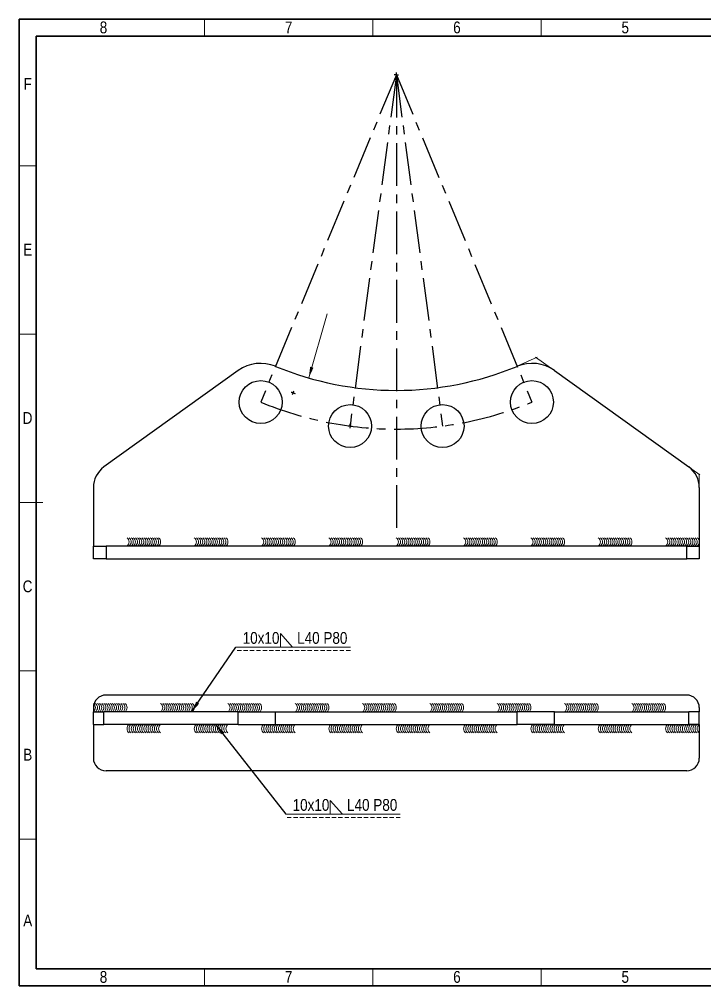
# Model space of a CAD drawing. Header units: millimetres. Extents: x 20 to 1660, y 20 to 1168.
# Drawn here: x 20 to 834, y 20 to 1168 of the extents above; entities that cross this region are included whole.
import ezdxf

# ---------------------------------------------------------------- set-up
doc = ezdxf.new("R2010")
doc.units = ezdxf.units.MM
doc.header["$LTSCALE"] = 4
doc.header["$PDSIZE"] = -1
doc.linetypes.add('CENTERX2', pattern=[20.32, 12.7, -2.54, 2.54, -2.54])
doc.linetypes.add('HIDDEN', pattern=[1.905, 1.27, -0.635])
doc.layers.get('0').update_dxf_attribs({"true_color": 0xffffff})
doc.layers.add('ASSI', color=3, linetype='CENTERX2', true_color=0x00ff00)
doc.layers.add('NOTE', color=7, linetype='Continuous', true_color=0xffffff)
doc.layers.add('QUOTE', color=7, linetype='Continuous', lineweight=5, true_color=0xffffff)
doc.styles.get("Standard").update_dxf_attribs({"font": ''})
doc.styles.add('textstyle10', font='')
doc.styles.add('textstyle11', font='')
doc.styles.add('textstyle19', font='')
doc.styles.add('textstyle20', font='')
doc.styles.add('textstyle21', font='')
doc.styles.add('textstyle22', font='')
doc.styles.add('textstyle24', font='')
doc.styles.add('textstyle26', font='')
doc.styles.add('textstyle28', font='')
doc.styles.add('textstyle30', font='')
doc.styles.add('textstyle32', font='')
doc.styles.add('textstyle34', font='')
doc.styles.add('textstyle35', font='')
doc.styles.add('textstyle36', font='')
doc.styles.add('textstyle39', font='')
doc.styles.add('textstyle40', font='')
doc.styles.add('textstyle7', font='')
doc.styles.add('textstyle9', font='')
doc.styles.get('Standard').set_extended_font_data('txt')
doc.styles.get('textstyle10').set_extended_font_data('ARIALN')
doc.styles.get('textstyle11').set_extended_font_data('ARIALN')
doc.styles.get('textstyle19').set_extended_font_data('ARIALN')
doc.styles.get('textstyle20').set_extended_font_data('ARIALN')
doc.styles.get('textstyle21').set_extended_font_data('ARIALN')
doc.styles.get('textstyle22').set_extended_font_data('ARIALN')
doc.styles.get('textstyle24').set_extended_font_data('ARIALN')
doc.styles.get('textstyle26').set_extended_font_data('ARIALN')
doc.styles.get('textstyle28').set_extended_font_data('ARIALN')
doc.styles.get('textstyle30').set_extended_font_data('ARIALN')
doc.styles.get('textstyle32').set_extended_font_data('ARIALN')
doc.styles.get('textstyle34').set_extended_font_data('ARIALN')
doc.styles.get('textstyle35').set_extended_font_data('ARIALN')
doc.styles.get('textstyle36').set_extended_font_data('ARIALN')
doc.styles.get('textstyle39').set_extended_font_data('ARIALN')
doc.styles.get('textstyle40').set_extended_font_data('ARIALN')
doc.styles.get('textstyle7').set_extended_font_data('ARIALN')
doc.styles.get('textstyle9').set_extended_font_data('ARIALN')
doc.dimstyles.get("Standard").update_dxf_attribs({"dimtxt": 14, "dimasz": 13.208, "dimexe": 4, "dimexo": 4, "dimgap": 6.096, "dimtad": 1, "dimtih": 1, "dimtxsty": 'Standard', "dimcen": 2.5, "dimadec": 0, "dimazin": 0, "dimtfac": 1, "dimtmove": 0, "dimatfit": 3, "dimfxl": 1, "dimarcsym": 0})

# ---------------------------------------------------------------- blocks, each defined once
blk = doc.blocks.new('SW_CENTERMARKSYMBOL_0')
at = {"layer": 'ASSI', "color": 0}
for p, q in [((0, 0), (-0.8, -2.4)), ((0, 0), (0.8, 2.4)), ((67.8, -39.5), (67.5, -42)), ((67.8, -39.5), (68.1, -37))]:
    blk.add_line(p, q, dxfattribs=at)
for radius, start, end in [(397.2, 251.6394, 252), (397.2, 252, 252.3606), (420.9, 262.158, 262.4983), (420.9, 262.4983, 262.8387)]:
    blk.add_arc((122.8, 377.8), radius, start, end, dxfattribs=at)
blk = doc.blocks.new('SW_CENTERMARKSYMBOL_1')
at = {"layer": 'ASSI', "color": 0}
for p, q in [((0, 0), (-0.8, -2.4)), ((0, 0), (0.8, 2.4)), ((67.8, -39.5), (67.5, -42)), ((67.8, -39.5), (68.1, -37))]:
    blk.add_line(p, q, dxfattribs=at)
for radius, start, end in [(397.2, 251.6394, 252), (397.2, 252, 252.3606), (420.9, 262.158, 262.4983), (420.9, 262.4983, 262.8387)]:
    blk.add_arc((122.8, 377.8), radius, start, end, dxfattribs=at)
blk = doc.blocks.new('SW_CENTERMARKSYMBOL_2')
at = {"layer": 'ASSI', "color": 0}
for q in [(-2.5, 0), (0, 2.5), (0, -2.5), (2.5, 0)]:
    blk.add_line((0, 0), q, dxfattribs=at)
blk = doc.blocks.new('SW_CENTERMARKSYMBOL_3')
at = {"layer": 'ASSI', "color": 0}
for q in [(-2.5, 0), (0, 2.5), (0, -2.5), (2.5, 0)]:
    blk.add_line((0, 0), q, dxfattribs=at)
blk = doc.blocks.new('SW_SYMBOL_WELD_FILL')
at = {"layer": 'QUOTE', "color": 0}
for p, q in [((400, 0), (400, 3600)), ((400, 3600), (3600, 0)), ((400, 0), (3600, 0))]:
    blk.add_line(p, q, dxfattribs=at)
blk = doc.blocks.new('SW_WELDSYMBOL_0')
at = {"layer": 'QUOTE', "color": 0}
blk.add_line((136.1, 0), (0, 0), dxfattribs=at)
at = {"layer": 'QUOTE', "color": 0, "linetype": 'HIDDEN'}
blk.add_line((136.1, -4), (0, -4), dxfattribs=at)
at = {"layer": 'QUOTE', "color": 0, "xscale": 0.0045117370892019, "yscale": 0.0045117370892019}
blk.add_blockref('SW_SYMBOL_WELD_FILL', (51.1, 0), dxfattribs=at)
at = {"layer": 'QUOTE', "color": 0, "char_height": 14, "attachment_point": 1}
for s, insert, style in [('10x10', (8.1, 18), 'textstyle39'), ('L40 P80', (72.8, 18), 'textstyle40')]:
    blk.add_mtext(s, dxfattribs=dict(at, insert=insert, style=style))
blk = doc.blocks.new('SW_WELDSYMBOL_1')
at = {"layer": 'QUOTE', "color": 0}
blk.add_line((136.1, 0), (0, 0), dxfattribs=at)
at = {"layer": 'QUOTE', "color": 0, "linetype": 'HIDDEN'}
blk.add_line((136.1, -4), (0, -4), dxfattribs=at)
at = {"layer": 'QUOTE', "color": 0, "xscale": 0.0045117370892019, "yscale": 0.0045117370892019}
blk.add_blockref('SW_SYMBOL_WELD_FILL', (51.1, 0), dxfattribs=at)
at = {"layer": 'QUOTE', "color": 0, "char_height": 14, "attachment_point": 1}
for s, insert, style in [('10x10', (8.1, 18), 'textstyle35'), ('L40 P80', (72.8, 18), 'textstyle36')]:
    blk.add_mtext(s, dxfattribs=dict(at, insert=insert, style=style))

msp = doc.modelspace()

# ---------------------------------------------------------------- linework, layer by layer
at = {"color": 7, "linetype": 'Continuous', "lineweight": 35, "true_color": 0xffffff}
for p, q in [((20, 20), (20, 1168)), ((20, 1168), (1660, 1168)), ((40, 40), (40, 1148)), ((40, 1148), (1640, 1148)), ((1640, 40), (40, 40)), ((1660, 20), (20, 20))]:
    msp.add_line(p, q, dxfattribs=at)
at = {"color": 7, "linetype": 'Continuous', "lineweight": 18, "true_color": 0xffffff}
for p, q in [((240, 1148), (240, 1168)), ((440, 1148), (440, 1168)), ((640, 1148), (640, 1168)), ((40, 994), (20, 994)), ((40, 794), (20, 794)), ((20, 594), (48, 594)), ((40, 594), (20, 594)), ((40, 394), (20, 394)), ((40, 194), (20, 194)), ((240, 40), (240, 20)), ((440, 40), (440, 20)), ((640, 40), (640, 20))]:
    msp.add_line(p, q, dxfattribs=at)
at = {"color": 7, "linetype": 'Continuous', "lineweight": 0, "true_color": 0xffffff}
for p, q in [((612.4, 756.2), (635.2, 766.6)), ((655.1, 751.2), (633.5, 766.7)), ((816.3, 635.6), (828.8, 626.7)), ((828, 612.8), (828, 628.2))]:
    msp.add_line(p, q, dxfattribs=at)
at = {"color": 7, "linetype": 'Continuous', "lineweight": 25, "true_color": 0xffffff}
for p, q in [((280, 750.7), (120.5, 636.2)), ((655.9, 750.7), (815.4, 636.2)), ((108, 611.8), (108, 542.2)), ((828, 611.8), (828, 542.2)), ((108, 527.2), (108, 542.2)), ((108, 542.2), (123, 542.2)), ((123, 542.2), (123, 527.2)), ((813, 542.2), (123, 542.2)), ((813, 527.2), (813, 542.2)), ((813, 542.2), (828, 542.2)), ((828, 542.2), (828, 527.2)), ((123, 527.2), (108, 527.2)), ((123, 527.2), (813, 527.2)), ((828, 527.2), (813, 527.2)), ((813, 365.3), (123, 365.3)), ((108, 350.3), (108, 345.3)), ((108, 330.3), (108, 345.3)), ((108, 345.3), (120.5, 345.3)), ((120.5, 330.3), (120.5, 345.3)), ((280, 345.3), (120.5, 345.3)), ((280, 330.3), (280, 345.3)), ((280, 345.3), (324.4, 345.3)), ((324.4, 330.3), (324.4, 345.3)), ((324.4, 345.3), (611.5, 345.3)), ((611.5, 330.3), (611.5, 345.3)), ((655.9, 345.3), (611.5, 345.3)), ((655.9, 330.3), (655.9, 345.3)), ((655.9, 345.3), (815.4, 345.3)), ((815.4, 330.3), (815.4, 345.3)), ((828, 345.3), (815.4, 345.3)), ((828, 350.3), (828, 345.3)), ((828, 330.3), (828, 345.3)), ((108, 330.3), (120.5, 330.3)), ((108, 330.3), (108, 290.3)), ((280, 330.3), (120.5, 330.3)), ((280, 330.3), (324.4, 330.3)), ((324.4, 330.3), (611.5, 330.3)), ((655.9, 330.3), (611.5, 330.3)), ((655.9, 330.3), (815.4, 330.3)), ((828, 330.3), (815.4, 330.3)), ((828, 330.3), (828, 290.3)), ((813, 275.3), (123, 275.3))]:
    msp.add_line(p, q, dxfattribs=at)
for centre in [(306.8, 713.3), (629.1, 713.3), (413, 684.8), (522.9, 684.8)]:
    msp.add_circle(centre, 25.5, dxfattribs=at)
for centre, radius, start, end in [((306.8, 713.3), 46, 67.5, 125.6503), ((629.1, 713.3), 46, 54.3497, 112.5), ((468, 1102.2), 375, 247.5, 292.5), ((138, 611.8), 30, 125.6503, 180), ((798, 611.8), 30, 0, 54.3497), ((123, 350.3), 15, 90, 180), ((813, 350.3), 15, 0, 90), ((123, 290.3), 15, 180, 270), ((813, 290.3), 15, 270, 0)]:
    msp.add_arc(centre, radius, start, end, dxfattribs=at)
at = {"color": 7, "linetype": 'Continuous', "lineweight": 0, "true_color": 0xffffff}
for centre, start, end in [((144.2, 547.2), 306.8699, 53.1301), ((146.7, 547.2), 306.8699, 53.1301), ((149.2, 547.2), 306.8699, 53.1301), ((151.7, 547.2), 306.8699, 53.1301), ((154.2, 547.2), 306.8699, 53.1301), ((156.7, 547.2), 306.8699, 53.1301), ((159.2, 547.2), 306.8699, 53.1301), ((161.7, 547.2), 306.8699, 53.1301), ((164.2, 547.2), 306.8699, 53.1301), ((166.7, 547.2), 306.8699, 53.1301), ((169.2, 547.2), 306.8699, 53.1301), ((171.7, 547.2), 306.8699, 53.1301), ((174.2, 547.2), 306.8699, 53.1301), ((176.7, 547.2), 306.8699, 53.1301), ((179.2, 547.2), 306.8699, 53.1301), ((181.7, 547.2), 306.8699, 53.1301), ((224.2, 547.2), 306.8699, 53.1301), ((226.7, 547.2), 306.8699, 53.1301), ((229.2, 547.2), 306.8699, 53.1301), ((231.7, 547.2), 306.8699, 53.1301), ((234.2, 547.2), 306.8699, 53.1301), ((236.7, 547.2), 306.8699, 53.1301), ((239.2, 547.2), 306.8699, 53.1301), ((241.7, 547.2), 306.8699, 53.1301), ((244.2, 547.2), 306.8699, 53.1301), ((246.7, 547.2), 306.8699, 53.1301), ((249.2, 547.2), 306.8699, 53.1301), ((251.7, 547.2), 306.8699, 53.1301), ((254.2, 547.2), 306.8699, 53.1301), ((256.7, 547.2), 306.8699, 53.1301), ((259.2, 547.2), 306.8699, 53.1301), ((261.7, 547.2), 306.8699, 53.1301), ((304.2, 547.2), 306.8699, 53.1301), ((306.7, 547.2), 306.8699, 53.1301), ((309.2, 547.2), 306.8699, 53.1301), ((311.7, 547.2), 306.8699, 53.1301), ((314.2, 547.2), 306.8699, 53.1301), ((316.7, 547.2), 306.8699, 53.1301), ((319.2, 547.2), 306.8699, 53.1301), ((321.7, 547.2), 306.8699, 53.1301), ((324.2, 547.2), 306.8699, 53.1301), ((326.7, 547.2), 306.8699, 53.1301), ((329.2, 547.2), 306.8699, 53.1301), ((331.7, 547.2), 306.8699, 53.1301), ((334.2, 547.2), 306.8699, 53.1301), ((336.7, 547.2), 306.8699, 53.1301), ((339.2, 547.2), 306.8699, 53.1301), ((341.7, 547.2), 306.8699, 53.1301), ((384.2, 547.2), 306.8699, 53.1301), ((386.7, 547.2), 306.8699, 53.1301), ((389.2, 547.2), 306.8699, 53.1301), ((391.7, 547.2), 306.8699, 53.1301), ((394.2, 547.2), 306.8699, 53.1301), ((396.7, 547.2), 306.8699, 53.1301), ((399.2, 547.2), 306.8699, 53.1301), ((401.7, 547.2), 306.8699, 53.1301), ((404.2, 547.2), 306.8699, 53.1301), ((406.7, 547.2), 306.8699, 53.1301), ((409.2, 547.2), 306.8699, 53.1301), ((411.7, 547.2), 306.8699, 53.1301), ((414.2, 547.2), 306.8699, 53.1301), ((416.7, 547.2), 306.8699, 53.1301), ((419.2, 547.2), 306.8699, 53.1301), ((421.7, 547.2), 306.8699, 53.1301), ((464.2, 547.2), 306.8699, 53.1301), ((466.7, 547.2), 306.8699, 53.1301), ((469.2, 547.2), 306.8699, 53.1301), ((471.7, 547.2), 306.8699, 53.1301), ((474.2, 547.2), 306.8699, 53.1301), ((476.7, 547.2), 306.8699, 53.1301), ((479.2, 547.2), 306.8699, 53.1301), ((481.7, 547.2), 306.8699, 53.1301), ((484.2, 547.2), 306.8699, 53.1301), ((486.7, 547.2), 306.8699, 53.1301), ((489.2, 547.2), 306.8699, 53.1301), ((491.7, 547.2), 306.8699, 53.1301), ((494.2, 547.2), 306.8699, 53.1301), ((496.7, 547.2), 306.8699, 53.1301), ((499.2, 547.2), 306.8699, 53.1301), ((501.7, 547.2), 306.8699, 53.1301), ((544.2, 547.2), 306.8699, 53.1301), ((546.7, 547.2), 306.8699, 53.1301), ((549.2, 547.2), 306.8699, 53.1301), ((551.7, 547.2), 306.8699, 53.1301), ((554.2, 547.2), 306.8699, 53.1301), ((556.7, 547.2), 306.8699, 53.1301), ((559.2, 547.2), 306.8699, 53.1301), ((561.7, 547.2), 306.8699, 53.1301), ((564.2, 547.2), 306.8699, 53.1301), ((566.7, 547.2), 306.8699, 53.1301), ((569.2, 547.2), 306.8699, 53.1301), ((571.7, 547.2), 306.8699, 53.1301), ((574.2, 547.2), 306.8699, 53.1301), ((576.7, 547.2), 306.8699, 53.1301), ((579.2, 547.2), 306.8699, 53.1301), ((581.7, 547.2), 306.8699, 53.1301), ((624.2, 547.2), 306.8699, 53.1301), ((626.7, 547.2), 306.8699, 53.1301), ((629.2, 547.2), 306.8699, 53.1301), ((631.7, 547.2), 306.8699, 53.1301), ((634.2, 547.2), 306.8699, 53.1301), ((636.7, 547.2), 306.8699, 53.1301), ((639.2, 547.2), 306.8699, 53.1301), ((641.7, 547.2), 306.8699, 53.1301), ((644.2, 547.2), 306.8699, 53.1301), ((646.7, 547.2), 306.8699, 53.1301), ((649.2, 547.2), 306.8699, 53.1301), ((651.7, 547.2), 306.8699, 53.1301), ((654.2, 547.2), 306.8699, 53.1301), ((656.7, 547.2), 306.8699, 53.1301), ((659.2, 547.2), 306.8699, 53.1301), ((661.7, 547.2), 306.8699, 53.1301), ((704.2, 547.2), 306.8699, 53.1301), ((706.7, 547.2), 306.8699, 53.1301), ((709.2, 547.2), 306.8699, 53.1301), ((711.7, 547.2), 306.8699, 53.1301), ((714.2, 547.2), 306.8699, 53.1301), ((716.7, 547.2), 306.8699, 53.1301), ((719.2, 547.2), 306.8699, 53.1301), ((721.7, 547.2), 306.8699, 53.1301), ((724.2, 547.2), 306.8699, 53.1301), ((726.7, 547.2), 306.8699, 53.1301), ((729.2, 547.2), 306.8699, 53.1301), ((731.7, 547.2), 306.8699, 53.1301), ((734.2, 547.2), 306.8699, 53.1301), ((736.7, 547.2), 306.8699, 53.1301), ((739.2, 547.2), 306.8699, 53.1301), ((741.7, 547.2), 306.8699, 53.1301), ((784.2, 547.2), 306.8699, 53.1301), ((786.7, 547.2), 306.8699, 53.1301), ((789.2, 547.2), 306.8699, 53.1301), ((791.7, 547.2), 306.8699, 53.1301), ((794.2, 547.2), 306.8699, 53.1301), ((796.7, 547.2), 306.8699, 53.1301), ((799.2, 547.2), 306.8699, 53.1301), ((801.7, 547.2), 306.8699, 53.1301), ((804.2, 547.2), 306.8699, 53.1301), ((806.7, 547.2), 306.8699, 53.1301), ((809.2, 547.2), 306.8699, 53.1301), ((811.7, 547.2), 306.8699, 53.1301), ((814.2, 547.2), 306.8699, 53.1301), ((816.7, 547.2), 306.8699, 53.1301), ((819.2, 547.2), 306.8699, 53.1301), ((821.7, 547.2), 306.8699, 53.1301), ((104.2, 350.3), 306.8699, 53.1301), ((106.7, 350.3), 306.8699, 53.1301), ((109.2, 350.3), 306.8699, 53.1301), ((111.7, 350.3), 306.8699, 53.1301), ((114.2, 350.3), 306.8699, 53.1301), ((116.7, 350.3), 306.8699, 53.1301), ((119.2, 350.3), 306.8699, 53.1301), ((121.7, 350.3), 306.8699, 53.1301), ((124.2, 350.3), 306.8699, 53.1301), ((126.7, 350.3), 306.8699, 53.1301), ((129.2, 350.3), 306.8699, 53.1301), ((131.7, 350.3), 306.8699, 53.1301), ((134.2, 350.3), 306.8699, 53.1301), ((136.7, 350.3), 306.8699, 53.1301), ((139.2, 350.3), 306.8699, 53.1301), ((141.7, 350.3), 306.8699, 53.1301), ((184.2, 350.3), 306.8699, 53.1301), ((186.7, 350.3), 306.8699, 53.1301), ((189.2, 350.3), 306.8699, 53.1301), ((191.7, 350.3), 306.8699, 53.1301), ((194.2, 350.3), 306.8699, 53.1301), ((196.7, 350.3), 306.8699, 53.1301), ((199.2, 350.3), 306.8699, 53.1301), ((201.7, 350.3), 306.8699, 53.1301), ((204.2, 350.3), 306.8699, 53.1301), ((206.7, 350.3), 306.8699, 53.1301), ((209.2, 350.3), 306.8699, 53.1301), ((211.7, 350.3), 306.8699, 53.1301), ((214.2, 350.3), 306.8699, 53.1301), ((216.7, 350.3), 306.8699, 53.1301), ((219.2, 350.3), 306.8699, 53.1301), ((221.7, 350.3), 306.8699, 53.1301), ((264.2, 350.3), 306.8699, 53.1301), ((266.7, 350.3), 306.8699, 53.1301), ((269.2, 350.3), 306.8699, 53.1301), ((271.7, 350.3), 306.8699, 53.1301), ((274.2, 350.3), 306.8699, 53.1301), ((276.7, 350.3), 306.8699, 53.1301), ((279.2, 350.3), 306.8699, 53.1301), ((281.7, 350.3), 306.8699, 53.1301), ((284.2, 350.3), 306.8699, 53.1301), ((286.7, 350.3), 306.8699, 53.1301), ((289.2, 350.3), 306.8699, 53.1301), ((291.7, 350.3), 306.8699, 53.1301), ((294.2, 350.3), 306.8699, 53.1301), ((296.7, 350.3), 306.8699, 53.1301), ((299.2, 350.3), 306.8699, 53.1301), ((301.7, 350.3), 306.8699, 53.1301), ((344.2, 350.3), 306.8699, 53.1301), ((346.7, 350.3), 306.8699, 53.1301), ((349.2, 350.3), 306.8699, 53.1301), ((351.7, 350.3), 306.8699, 53.1301), ((354.2, 350.3), 306.8699, 53.1301), ((356.7, 350.3), 306.8699, 53.1301), ((359.2, 350.3), 306.8699, 53.1301), ((361.7, 350.3), 306.8699, 53.1301), ((364.2, 350.3), 306.8699, 53.1301), ((366.7, 350.3), 306.8699, 53.1301), ((369.2, 350.3), 306.8699, 53.1301), ((371.7, 350.3), 306.8699, 53.1301), ((374.2, 350.3), 306.8699, 53.1301), ((376.7, 350.3), 306.8699, 53.1301), ((379.2, 350.3), 306.8699, 53.1301), ((381.7, 350.3), 306.8699, 53.1301), ((424.2, 350.3), 306.8699, 53.1301), ((426.7, 350.3), 306.8699, 53.1301), ((429.2, 350.3), 306.8699, 53.1301), ((431.7, 350.3), 306.8699, 53.1301), ((434.2, 350.3), 306.8699, 53.1301), ((436.7, 350.3), 306.8699, 53.1301), ((439.2, 350.3), 306.8699, 53.1301), ((441.7, 350.3), 306.8699, 53.1301), ((444.2, 350.3), 306.8699, 53.1301), ((446.7, 350.3), 306.8699, 53.1301), ((449.2, 350.3), 306.8699, 53.1301), ((451.7, 350.3), 306.8699, 53.1301), ((454.2, 350.3), 306.8699, 53.1301), ((456.7, 350.3), 306.8699, 53.1301), ((459.2, 350.3), 306.8699, 53.1301), ((461.7, 350.3), 306.8699, 53.1301), ((504.2, 350.3), 306.8699, 53.1301), ((506.7, 350.3), 306.8699, 53.1301), ((509.2, 350.3), 306.8699, 53.1301), ((511.7, 350.3), 306.8699, 53.1301), ((514.2, 350.3), 306.8699, 53.1301), ((516.7, 350.3), 306.8699, 53.1301), ((519.2, 350.3), 306.8699, 53.1301), ((521.7, 350.3), 306.8699, 53.1301), ((524.2, 350.3), 306.8699, 53.1301), ((526.7, 350.3), 306.8699, 53.1301), ((529.2, 350.3), 306.8699, 53.1301), ((531.7, 350.3), 306.8699, 53.1301), ((534.2, 350.3), 306.8699, 53.1301), ((536.7, 350.3), 306.8699, 53.1301), ((539.2, 350.3), 306.8699, 53.1301), ((541.7, 350.3), 306.8699, 53.1301), ((584.2, 350.3), 306.8699, 53.1301), ((586.7, 350.3), 306.8699, 53.1301), ((589.2, 350.3), 306.8699, 53.1301), ((591.7, 350.3), 306.8699, 53.1301), ((594.2, 350.3), 306.8699, 53.1301), ((596.7, 350.3), 306.8699, 53.1301), ((599.2, 350.3), 306.8699, 53.1301), ((601.7, 350.3), 306.8699, 53.1301), ((604.2, 350.3), 306.8699, 53.1301), ((606.7, 350.3), 306.8699, 53.1301), ((609.2, 350.3), 306.8699, 53.1301), ((611.7, 350.3), 306.8699, 53.1301), ((614.2, 350.3), 306.8699, 53.1301), ((616.7, 350.3), 306.8699, 53.1301), ((619.2, 350.3), 306.8699, 53.1301), ((621.7, 350.3), 306.8699, 53.1301), ((664.2, 350.3), 306.8699, 53.1301), ((666.7, 350.3), 306.8699, 53.1301), ((669.2, 350.3), 306.8699, 53.1301), ((671.7, 350.3), 306.8699, 53.1301), ((674.2, 350.3), 306.8699, 53.1301), ((676.7, 350.3), 306.8699, 53.1301), ((679.2, 350.3), 306.8699, 53.1301), ((681.7, 350.3), 306.8699, 53.1301), ((684.2, 350.3), 306.8699, 53.1301), ((686.7, 350.3), 306.8699, 53.1301), ((689.2, 350.3), 306.8699, 53.1301), ((691.7, 350.3), 306.8699, 53.1301), ((694.2, 350.3), 306.8699, 53.1301), ((696.7, 350.3), 306.8699, 53.1301), ((699.2, 350.3), 306.8699, 53.1301), ((701.7, 350.3), 306.8699, 53.1301), ((744.2, 350.3), 306.8699, 53.1301), ((746.7, 350.3), 306.8699, 53.1301), ((749.2, 350.3), 306.8699, 53.1301), ((751.7, 350.3), 306.8699, 53.1301), ((754.2, 350.3), 306.8699, 53.1301), ((756.7, 350.3), 306.8699, 53.1301), ((759.2, 350.3), 306.8699, 53.1301), ((761.7, 350.3), 306.8699, 53.1301), ((764.2, 350.3), 306.8699, 53.1301), ((766.7, 350.3), 306.8699, 53.1301), ((769.2, 350.3), 306.8699, 53.1301), ((771.7, 350.3), 306.8699, 53.1301), ((774.2, 350.3), 306.8699, 53.1301), ((776.7, 350.3), 306.8699, 53.1301), ((779.2, 350.3), 306.8699, 53.1301), ((781.7, 350.3), 306.8699, 53.1301), ((154.2, 325.3), 126.8699, 233.1301), ((156.7, 325.3), 126.8699, 233.1301), ((159.2, 325.3), 126.8699, 233.1301), ((161.7, 325.3), 126.8699, 233.1301), ((164.2, 325.3), 126.8699, 233.1301), ((166.7, 325.3), 126.8699, 233.1301), ((169.2, 325.3), 126.8699, 233.1301), ((171.7, 325.3), 126.8699, 233.1301), ((174.2, 325.3), 126.8699, 233.1301), ((176.7, 325.3), 126.8699, 233.1301), ((179.2, 325.3), 126.8699, 233.1301), ((181.7, 325.3), 126.8699, 233.1301), ((184.2, 325.3), 126.8699, 233.1301), ((186.7, 325.3), 126.8699, 233.1301), ((189.2, 325.3), 126.8699, 233.1301), ((191.7, 325.3), 126.8699, 233.1301), ((234.2, 325.3), 126.8699, 233.1301), ((236.7, 325.3), 126.8699, 233.1301), ((239.2, 325.3), 126.8699, 233.1301), ((241.7, 325.3), 126.8699, 233.1301), ((244.2, 325.3), 126.8699, 233.1301), ((246.7, 325.3), 126.8699, 233.1301), ((249.2, 325.3), 126.8699, 233.1301), ((251.7, 325.3), 126.8699, 233.1301), ((254.2, 325.3), 126.8699, 233.1301), ((256.7, 325.3), 126.8699, 233.1301), ((259.2, 325.3), 126.8699, 233.1301), ((261.7, 325.3), 126.8699, 233.1301), ((264.2, 325.3), 126.8699, 233.1301), ((266.7, 325.3), 126.8699, 233.1301), ((269.2, 325.3), 126.8699, 233.1301), ((271.7, 325.3), 126.8699, 233.1301), ((314.2, 325.3), 126.8699, 233.1301), ((316.7, 325.3), 126.8699, 233.1301), ((319.2, 325.3), 126.8699, 233.1301), ((321.7, 325.3), 126.8699, 233.1301), ((324.2, 325.3), 126.8699, 233.1301), ((326.7, 325.3), 126.8699, 233.1301), ((329.2, 325.3), 126.8699, 233.1301), ((331.7, 325.3), 126.8699, 233.1301), ((334.2, 325.3), 126.8699, 233.1301), ((336.7, 325.3), 126.8699, 233.1301), ((339.2, 325.3), 126.8699, 233.1301), ((341.7, 325.3), 126.8699, 233.1301), ((344.2, 325.3), 126.8699, 233.1301), ((346.7, 325.3), 126.8699, 233.1301), ((349.2, 325.3), 126.8699, 233.1301), ((351.7, 325.3), 126.8699, 233.1301), ((394.2, 325.3), 126.8699, 233.1301), ((396.7, 325.3), 126.8699, 233.1301), ((399.2, 325.3), 126.8699, 233.1301), ((401.7, 325.3), 126.8699, 233.1301), ((404.2, 325.3), 126.8699, 233.1301), ((406.7, 325.3), 126.8699, 233.1301), ((409.2, 325.3), 126.8699, 233.1301), ((411.7, 325.3), 126.8699, 233.1301), ((414.2, 325.3), 126.8699, 233.1301), ((416.7, 325.3), 126.8699, 233.1301), ((419.2, 325.3), 126.8699, 233.1301), ((421.7, 325.3), 126.8699, 233.1301), ((424.2, 325.3), 126.8699, 233.1301), ((426.7, 325.3), 126.8699, 233.1301), ((429.2, 325.3), 126.8699, 233.1301), ((431.7, 325.3), 126.8699, 233.1301), ((474.2, 325.3), 126.8699, 233.1301), ((476.7, 325.3), 126.8699, 233.1301), ((479.2, 325.3), 126.8699, 233.1301), ((481.7, 325.3), 126.8699, 233.1301), ((484.2, 325.3), 126.8699, 233.1301), ((486.7, 325.3), 126.8699, 233.1301), ((489.2, 325.3), 126.8699, 233.1301), ((491.7, 325.3), 126.8699, 233.1301), ((494.2, 325.3), 126.8699, 233.1301), ((496.7, 325.3), 126.8699, 233.1301), ((499.2, 325.3), 126.8699, 233.1301), ((501.7, 325.3), 126.8699, 233.1301), ((504.2, 325.3), 126.8699, 233.1301), ((506.7, 325.3), 126.8699, 233.1301), ((509.2, 325.3), 126.8699, 233.1301), ((511.7, 325.3), 126.8699, 233.1301), ((554.2, 325.3), 126.8699, 233.1301), ((556.7, 325.3), 126.8699, 233.1301), ((559.2, 325.3), 126.8699, 233.1301), ((561.7, 325.3), 126.8699, 233.1301), ((564.2, 325.3), 126.8699, 233.1301), ((566.7, 325.3), 126.8699, 233.1301), ((569.2, 325.3), 126.8699, 233.1301), ((571.7, 325.3), 126.8699, 233.1301), ((574.2, 325.3), 126.8699, 233.1301), ((576.7, 325.3), 126.8699, 233.1301), ((579.2, 325.3), 126.8699, 233.1301), ((581.7, 325.3), 126.8699, 233.1301), ((584.2, 325.3), 126.8699, 233.1301), ((586.7, 325.3), 126.8699, 233.1301), ((589.2, 325.3), 126.8699, 233.1301), ((591.7, 325.3), 126.8699, 233.1301), ((634.2, 325.3), 126.8699, 233.1301), ((636.7, 325.3), 126.8699, 233.1301), ((639.2, 325.3), 126.8699, 233.1301), ((641.7, 325.3), 126.8699, 233.1301), ((644.2, 325.3), 126.8699, 233.1301), ((646.7, 325.3), 126.8699, 233.1301), ((649.2, 325.3), 126.8699, 233.1301), ((651.7, 325.3), 126.8699, 233.1301), ((654.2, 325.3), 126.8699, 233.1301), ((656.7, 325.3), 126.8699, 233.1301), ((659.2, 325.3), 126.8699, 233.1301), ((661.7, 325.3), 126.8699, 233.1301), ((664.2, 325.3), 126.8699, 233.1301), ((666.7, 325.3), 126.8699, 233.1301), ((669.2, 325.3), 126.8699, 233.1301), ((671.7, 325.3), 126.8699, 233.1301), ((714.2, 325.3), 126.8699, 233.1301), ((716.7, 325.3), 126.8699, 233.1301), ((719.2, 325.3), 126.8699, 233.1301), ((721.7, 325.3), 126.8699, 233.1301), ((724.2, 325.3), 126.8699, 233.1301), ((726.7, 325.3), 126.8699, 233.1301), ((729.2, 325.3), 126.8699, 233.1301), ((731.7, 325.3), 126.8699, 233.1301), ((734.2, 325.3), 126.8699, 233.1301), ((736.7, 325.3), 126.8699, 233.1301), ((739.2, 325.3), 126.8699, 233.1301), ((741.7, 325.3), 126.8699, 233.1301), ((744.2, 325.3), 126.8699, 233.1301), ((746.7, 325.3), 126.8699, 233.1301), ((749.2, 325.3), 126.8699, 233.1301), ((751.7, 325.3), 126.8699, 233.1301), ((794.2, 325.3), 126.8699, 233.1301), ((796.7, 325.3), 126.8699, 233.1301), ((799.2, 325.3), 126.8699, 233.1301), ((801.7, 325.3), 126.8699, 233.1301), ((804.2, 325.3), 126.8699, 233.1301), ((806.7, 325.3), 126.8699, 233.1301), ((809.2, 325.3), 126.8699, 233.1301), ((811.7, 325.3), 126.8699, 233.1301), ((814.2, 325.3), 126.8699, 233.1301), ((816.7, 325.3), 126.8699, 233.1301), ((819.2, 325.3), 126.8699, 233.1301), ((821.7, 325.3), 126.8699, 233.1301), ((824.2, 325.3), 126.8699, 233.1301), ((826.7, 325.3), 126.8699, 233.1301), ((829.2, 325.3), 126.8699, 233.1301), ((831.7, 325.3), 126.8699, 233.1301)]:
    msp.add_arc(centre, 6.25, start, end, dxfattribs=at)
msp.add_point((468, 1102.2), dxfattribs=at)
at = {"layer": 'ASSI'}
for q in [(306.8, 713.3), (413, 684.8), (468, 557.9), (522.9, 684.8), (629.1, 713.3)]:
    msp.add_line((468, 1102.2), q, dxfattribs=at)
msp.add_arc((468, 1102.2), 421, 247.5, 292.5, dxfattribs=at)
at = {"layer": 'QUOTE', "color": 7, "linetype": 'Continuous', "lineweight": 18, "true_color": 0xffffff}
msp.add_line((363.9, 742), (385.8, 818), dxfattribs=at)
msp.add_solid([(363.9, 742), (369.5, 754.1), (365.6, 755.2)], dxfattribs=at)

# ---------------------------------------------------------------- block references
at = {"layer": 'ASSI'}
for name, p in [('SW_CENTERMARKSYMBOL_2', (468, 1102.2)), ('SW_CENTERMARKSYMBOL_3', (468, 1102.2)), ('SW_CENTERMARKSYMBOL_0', (345.2, 724.3)), ('SW_CENTERMARKSYMBOL_1', (345.2, 724.3))]:
    msp.add_blockref(name, p, dxfattribs=at)
at = {"layer": 'QUOTE'}
for name, p in [('SW_WELDSYMBOL_0', (277.3, 422.1)), ('SW_WELDSYMBOL_1', (336.6, 223.7))]:
    msp.add_blockref(name, p, dxfattribs=at)

# ---------------------------------------------------------------- texts
at = {"layer": 'NOTE', "char_height": 14, "attachment_point": 2}
for s, insert, style in [('8', (120, 1165.4), 'textstyle21'), ('7', (340, 1165.4), 'textstyle19'), ('6', (540, 1165.4), 'textstyle9'), ('5', (740, 1165.4), 'textstyle7'), ('F', (30, 1098.4), 'textstyle26'), ('E', (30, 901.4), 'textstyle28'), ('D', (29.8, 701.4), 'textstyle30'), ('C', (29.8, 501.4), 'textstyle32'), ('B', (30, 301.4), 'textstyle34'), ('A', (30, 104.4), 'textstyle11'), ('8', (120, 37.4), 'textstyle24'), ('7', (340, 37.4), 'textstyle22'), ('6', (540, 37.4), 'textstyle20'), ('5', (740, 37.4), 'textstyle10')]:
    msp.add_mtext(s, dxfattribs=dict(at, insert=insert, style=style))

# ---------------------------------------------------------------- leaders
at = {"layer": 'QUOTE'}
for points in [[(224.5, 345.3), (277.3, 422.1)], [(253.3, 330.3), (336.6, 223.7)]]:
    msp.add_leader(points, dimstyle='Standard', override={"dimscale": 1}, dxfattribs=at)

doc.saveas('drawing.dxf')
